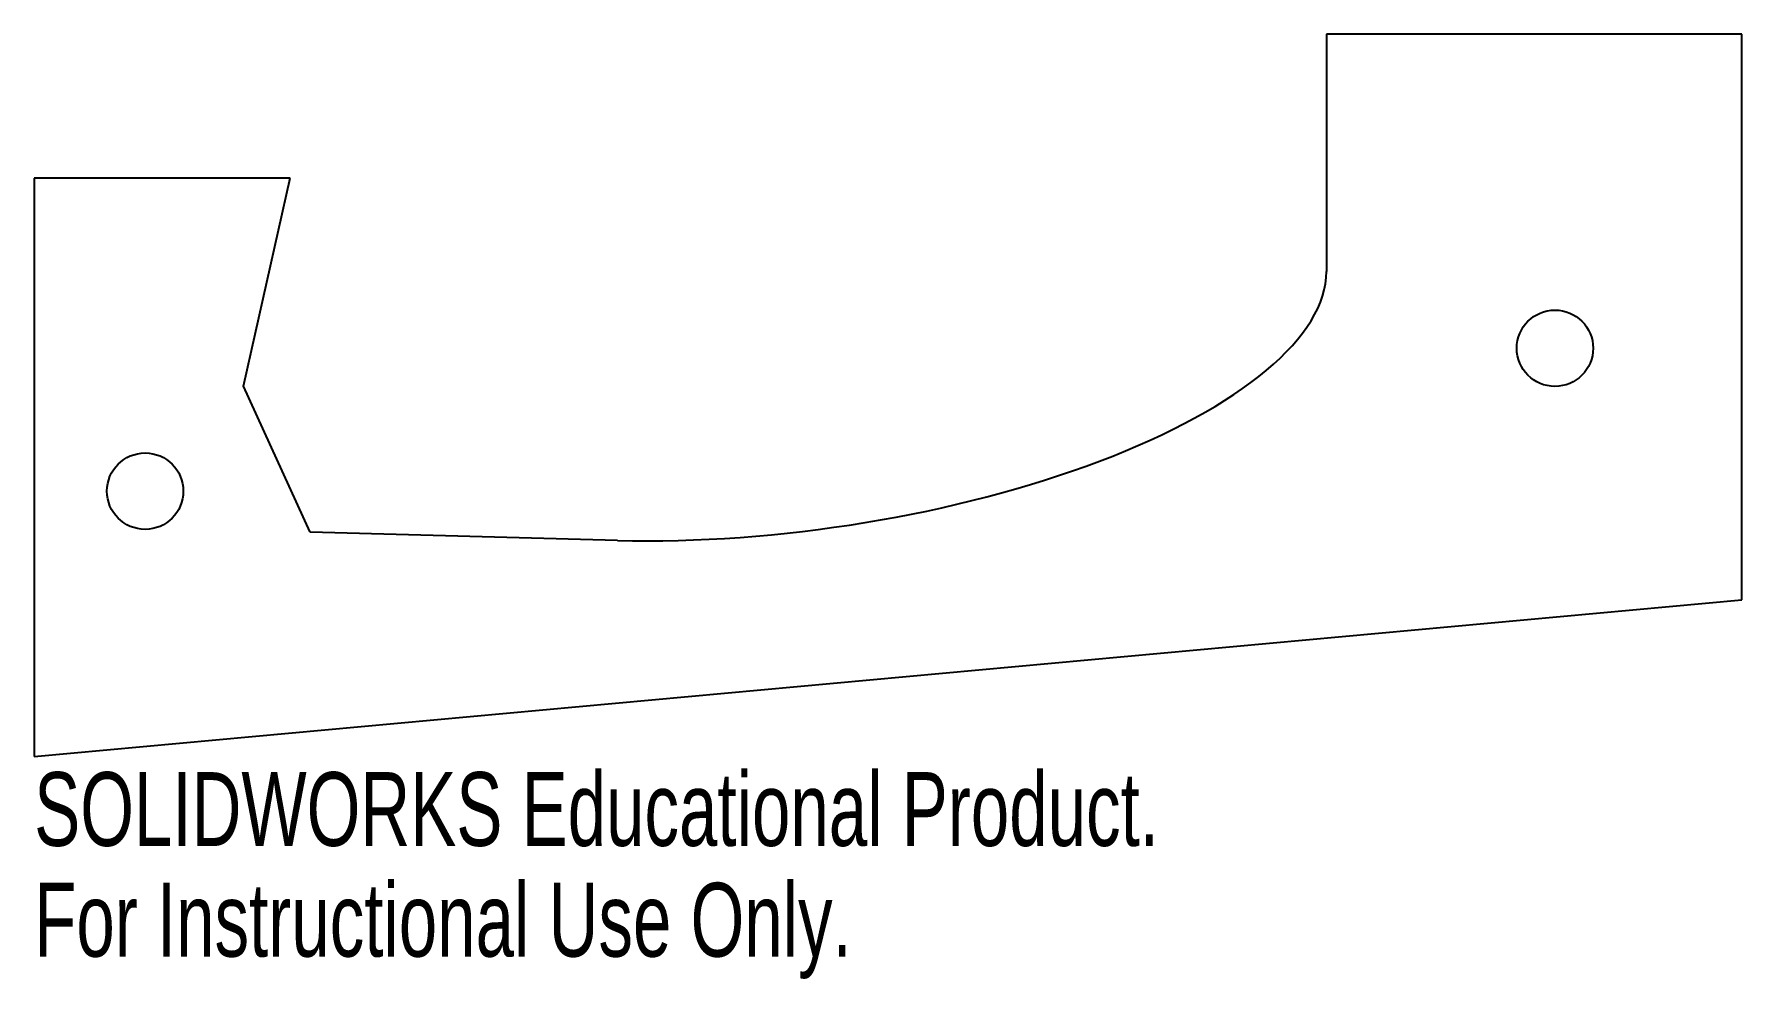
# Model space of a CAD drawing. Header units: millimetres. Extents: x -947 to -835, y 198 to 260.
import ezdxf

# ---------------------------------------------------------------- set-up
doc = ezdxf.new("R2010")
doc.units = ezdxf.units.MM
doc.styles.add('SLDTEXTSTYLE0', font='TXT', dxfattribs={"width": 0.7})

msp = doc.modelspace()

# ---------------------------------------------------------------- linework, layer by layer
at = {"color": 7, "linetype": 'Continuous', "lineweight": 25}
for p, q in [((-834.95, 259.63), (-862.15, 259.63)), ((-862.15, 259.63), (-862.15, 244.09)), ((-834.95, 222.58), (-834.95, 259.63)), ((-930.04, 250.19), (-946.81, 250.19)), ((-946.81, 250.19), (-946.81, 212.32)), ((-933.09, 236.58), (-930.04, 250.19)), ((-928.74, 227.01), (-933.09, 236.58)), ((-908.6, 226.47), (-928.74, 227.01)), ((-946.81, 212.32), (-834.95, 222.58))]:
    msp.add_line(p, q, dxfattribs=at)
for centre in [(-847.19, 239.06), (-939.54, 229.7)]:
    msp.add_circle(centre, 2.5, dxfattribs=at)
msp.add_ellipse((-896.1, 239.92), major_axis=(33.9, 4.84), ratio=0.370861, start_param=4.282277, end_param=6.230255, dxfattribs=at)

# ---------------------------------------------------------------- texts
at = {"color": 7, "linetype": 'Continuous', "char_height": 4.8336, "attachment_point": 1, "style": 'SLDTEXTSTYLE0'}
for s, insert in [('SOLIDWORKS Educational Product.', (-946.81, 211.3)), ('For Instructional Use Only.', (-946.81, 204.05))]:
    msp.add_mtext(s, dxfattribs=dict(at, insert=insert))

doc.saveas('drawing.dxf')
